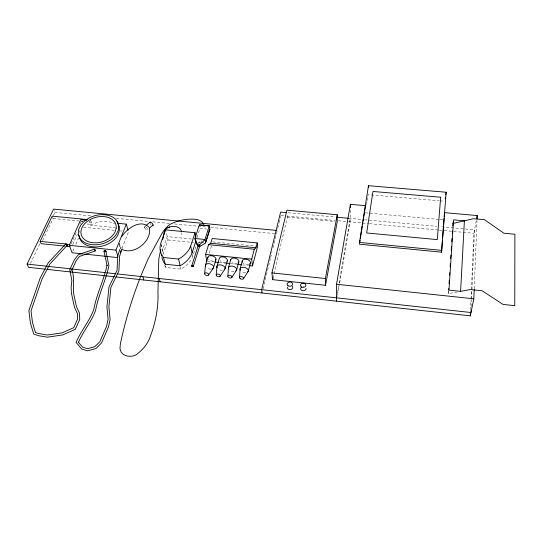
<?xml version="1.0" encoding="UTF-8"?>
<svg xmlns="http://www.w3.org/2000/svg" width="542" height="542" viewBox="0 0 542 542"><rect width="100%" height="100%" fill="white"/><g stroke="black" fill="none" stroke-linecap="round" stroke-linejoin="round"><path stroke-width="0.41" stroke-dasharray="2.71 2.03" d="M350.322 210.154L350.125 221.881L339.428 284.475M474.236 288.717L477.014 220.608M471.228 306.609L471.513 299.855M471.554 299.015L474.528 229.815L440.084 226.664M470.537 309.956L470.971 299.848M471.012 299.001L473.871 233.297L476.323 220.309M457.346 291.962L448.397 293.628L448.559 291.122M366.568 204.564L367.083 201.272M367.212 200.445L367.733 197.146M367.862 196.326L368.12 194.673L438.966 200.77M448.397 293.628L448.749 291.535M337.571 295.329L339.285 285.309M337.415 292.89L338.974 283.791M339.116 282.965L350.186 218.44M161.286 246.881L161.618 245.248M272.992 278.005L273.771 274.713M273.961 273.893L287.395 217.091L287.233 214.781M122.16 248.71L121.95 248.04M263.026 288.872L270.438 258.439M270.634 257.619L272.037 251.861M273.039 247.748L276.047 235.418M276.447 233.771L277.606 229.002M277.802 228.209L278.961 223.44M279.157 222.647L280.702 216.292M209.327 253.141L211.543 245.899M200.926 242.24L201.434 240.634M198.65 244.232L199.93 240.221M164.551 265.384A25.833 19.268 -11.8 0 0 166.028 267.518L180.899 269.103A26.409 19.519 -13.1 0 0 192.776 256.203L196.8 243.663M197.051 237.457L199.984 228.365L206.577 229.002M163.027 254.422A25.833 19.268 -11.8 0 1 163.386 253.175L168.02 239.97L165.595 229.842M122.045 248.229L128.549 231.739M90.812 220.662L91.341 222.227L90.426 224.327L87.086 224.002M90.548 219.876L89.626 221.983L90.71 225.174L114.843 227.545M72.804 251.237L74.518 247.369M75.88 244.279L78.617 238.094M72.696 244.598L77.384 234.056M71.144 243.785L76.876 230.967M79.904 224.178L80.921 221.915M30.399 263.527L39.891 243.697M53.394 215.465L54.857 212.417L54.092 210.418M42.561 240.628L53.13 218.487L52.215 216.15M144.667 226.57L145.873 225.587M144.497 227.369L145.703 226.387M439.806 200.838L444.02 201.204M365.274 212.81L439.264 219.463M440.104 219.544L443.464 219.842M288.175 212.769L335.098 217.064M348.506 218.29L363.628 219.673M364.468 219.747L436.716 226.36M280.898 215.499L285.898 215.96M286.738 216.034L335.112 220.499M338.452 220.804L347.625 221.651M348.459 221.725L368.648 223.589M369.488 223.67L438.512 230.038M439.359 230.113L452.827 231.353M453.668 231.434L473.871 233.297M287.395 217.091L334.746 221.475M54.857 212.417L91.083 215.906M116.361 218.345L149.219 221.509M152.593 221.834L169.443 223.46M174.497 223.948L207.356 227.112M210.73 227.437L274.76 233.609M81.253 221.163L82.926 221.326M53.13 218.487L80.541 221.17M81.375 221.251L83.034 221.414M88.847 221.983L91.341 222.227M83.407 227.261L114.335 230.33M120.189 230.912L121.862 231.075M191.387 239.029L167.221 236.624L162.553 249.848A25.955 19.288 -11.8 0 0 161.936 252.362M212.769 241.874L256.779 246.258M198.108 242.179L200.615 242.43M201.448 242.511L203.948 242.762M168.02 239.97L193.738 242.545M207.701 261.271L214.341 261.962M219.32 262.484L225.96 263.175M230.939 263.69L236.752 264.293M242.565 264.902L248.372 265.505M165.527 265.533L166.028 267.518M161.049 243.846L163.386 253.175M180.445 267.111L180.899 269.103M192.356 254.205L192.776 256.203M303.066 286.535A2.703 2.121 -2.8 0 1 303.771 286.542M213.426 261.122A4.187 2.561 16.8 0 1 208.663 259.401M225.736 262.138A4.194 2.581 16.2 0 1 220.032 260.58M237.179 263.324A4.2 2.595 15.6 0 1 232.193 262.389M248.676 264.516A4.214 2.608 14.9 0 1 242.945 262.951M211.048 269.076A4.221 2.547 16.7 0 1 206.997 267.972M222.505 270.289A4.228 2.568 16.1 0 1 218.44 269.178M234.022 271.508A4.234 2.581 15.5 0 1 229.212 269.767M245.601 272.728A4.248 2.595 14.9 0 1 241.515 271.617M90.71 225.174A20.488 14.492 -16.5 0 1 114.68 223.846M79.335 232.335A20.623 14.505 -16.4 0 1 79.782 230.763M151.049 224.788A2.31 0.888 50.1 0 1 150.662 224.327M150.33 223.846A2.31 0.888 50.1 0 1 150.073 223.372M181.543 232.789A9.316 6.761 -12.3 0 1 181.014 234.686M144.66 227.796A2.317 0.874 50 0 0 147.492 230.221A2.317 0.874 50 0 0 146.096 227.166A2.317 0.874 50 0 0 144.66 227.796"/><path stroke-width="0.81" d="M350.362 207.661L350.396 205.174M117.797 255.688L117.025 270.404L109.003 286.867L106.937 306.745L108.082 319.421L106.544 326.331L99.816 341.751L94.816 346.69L87.547 348.655L82.723 347.185L78.231 342.09L78.326 342.605C83.122 331.284 91.442 321.921 95.622 310.329C98.414 294.923 105.731 280.912 108.922 265.627L105.947 251.522M359.509 242.437L359.454 244.212L441.547 252.165L446.154 192.234L368.472 185.703L359.509 242.437L441.811 250.377M368.411 187.336L368.472 185.703M116.056 276.948L470.28 315.851L473.823 298.805L474.203 289.557M477.089 218.921L477.224 215.56L444.501 212.667L444.183 216.868M471.045 310.823L470.971 312.517L117.695 273.974M470.28 315.851L470.388 313.323M460.598 291.359L464.392 220.824L453.546 219.849L448.979 290.139L460.598 291.359L470.368 289.543L482.143 290.769L503.023 304.414L514.764 305.668L514.9 234.232L503.945 233.229L484.501 219.7L473.518 218.724L452.983 223.453L452.814 225.96M239.537 277.7L240.072 268.9L242.254 260.858M448.613 290.288L448.722 288.615M449.047 283.601L449.271 280.261M449.596 275.248L449.758 272.741M450.145 266.894L450.361 263.554M450.687 258.541L450.903 255.194M451.235 250.187L451.452 246.84M451.777 241.827L452.001 238.487M452.326 233.473L452.489 230.967M227.857 276.115L228.473 267.68L230.736 259.665M441.547 252.165L442.428 240.404M442.55 238.724L443.492 226.116M443.62 224.435L444.061 218.548M164.118 233.019L164.531 231.163A7.92 5.745 -12.3 0 1 167.478 227.972L169.707 226.949A9.316 6.761 -12.3 0 1 181.367 230.919M216.224 274.875L216.929 266.468L219.273 258.487A4.194 2.581 16.2 0 1 224.463 257.24A4.194 2.581 16.2 0 1 227.064 261.305M65.663 244.225L70.006 244.442M204.646 273.635L205.438 265.262L207.871 257.308M445.219 198.806L445.449 197.166M445.802 194.7L446.154 192.234M359.841 241.752L360.105 240.113M360.362 238.473L362.3 226.177M362.557 224.537L362.822 222.898M363.079 221.258L365.532 205.682L350.41 204.348L336.528 284.238L336.575 301.169M452.983 223.453L453.207 222.01M336.568 297.849L336.846 296.196M325.525 285.295L337.239 221.705L337.232 214.74L286.914 210.167L271.942 272.904L272.599 279.652L325.525 285.295L325.396 278.52L337.232 214.74M476.621 218.731L477.224 215.56M160.784 249.327L158.786 259.11L157.952 292.727A168.034 120.189 -25.2 0 1 149.667 338.106A37.581 29.146 -20.2 0 1 135.615 355.105L132.824 356.006A11.971 9.471 -19.9 0 1 119.999 348.343L120.392 343.723A909.212 598.849 33.1 0 1 141.462 274.469L148.196 258.69L162.288 232.843A34.397 25.311 -11.1 0 1 169.626 224.618A34.322 25.305 -11.6 0 1 195.438 219.314A11.917 8.652 -10.8 0 1 204.205 225.431M162.783 239.544L164.45 231.393M272.599 279.652L272.992 278.005M249.205 265.594L252.525 265.939L257.606 246.339L257.22 242.938L212.166 238.487L210.702 243.25L208.602 244.652L205.581 254.428L206.868 261.183M252.525 265.939L251.678 259.157L254.273 249.232L255.959 247.775L257.22 242.938M248.263 271.142L250.377 263.08M236.644 269.916L238.839 261.888M225.079 268.697L227.362 260.695M213.575 267.484L215.946 259.516M205.757 241.881L209.693 229.3M205.614 242.931L209.869 229.32L209.253 225.851L199.327 224.903L194.917 238.487L195.608 241.928L198.284 246.393L194.917 238.487L204.971 239.483L205.614 242.931L199.842 246.549L199.524 244.937L204.971 239.483L209.253 225.851M193.284 266.332L199.91 245.451M191.732 265.912L198.135 245.838M121.483 250.39L119.633 256.149L118.881 270.953L110.886 287.456L108.928 306.84L110.107 319.577L108.468 326.975L101.55 342.95L95.907 348.547L87.574 350.823L81.639 349.007L76.09 342.388C80.954 330.85 89.423 321.311 93.759 309.536C96.557 294.238 103.854 280.329 107.065 265.153L107.059 265.505L104.078 251.651C103.793 250.37 106.469 250.458 105.771 251.732M117.831 255.526L119.755 249.584M161.97 257.369A25.955 19.288 -11.8 0 0 165.188 264.211L180.14 265.79A26.538 19.546 -13.1 0 0 192.078 252.87L195.879 241.095M163.501 257.497L178.589 259.069A26.795 19.587 -13 0 0 190.655 246.109L195.025 232.721L165.595 229.842L160.859 243.094A26.206 19.336 -11.7 0 0 163.501 257.497L165.188 264.211M120.5 252.159L121.428 249.801M117.851 256.149L115.941 250.133L126.327 224.137L117.58 223.29L116.93 221.143M83.041 253.934L72.12 252.782L69.261 245.296L80.738 219.693L86.605 220.269M71.835 270.106L76.314 260.512L79.545 256.407L95.311 250.926L94.674 249.171M64.525 246.054L41.104 243.676L40.128 241.359L52.215 216.15L87.215 219.551M45.399 269.191L28.577 267.341L27.1 264.089L53.577 209.09L276.156 230.377M209.029 230.757L209.869 229.32M243.446 278.771L247.938 271.745M231.746 277.518A2.093 1.26 15.5 0 0 229.672 275.35A2.093 1.26 15.5 0 0 228.223 277.131A2.093 1.26 15.5 0 0 231.746 277.518L236.326 270.519M220.106 276.271A2.087 1.253 16.1 0 0 218.006 274.103A2.087 1.253 16.1 0 0 216.597 275.892A2.087 1.253 16.1 0 0 220.106 276.271L224.781 269.306M208.528 275.031A2.087 1.24 16.7 0 0 206.4 272.87A2.087 1.24 16.7 0 0 205.039 274.652A2.087 1.24 16.7 0 0 208.528 275.031L213.291 268.094M93.847 249.32L78.305 254.747L74.552 259.496L69.83 269.57L71.856 280.81L71.138 286.996L71.361 292.87L74.45 307.233L77.411 313.554L77.614 319.075L73.739 327.693L62.066 332.869L47.323 335.01C43.861 334.57 37.635 333.33 35.467 332.585L32.479 322.429L31.009 310.878L42.066 278.886L49.823 264.137L67.235 245.194L66.009 243.975L40.128 241.359M122.011 236.265C127.092 228.378 140.967 218.67 149.05 227.308M65.596 244.164L48.163 262.958L40.155 278.073L28.875 310.6L30.386 322.89L33.733 334.116L38.767 335.749L47.317 337.165L62.696 334.942L75.318 329.312L79.721 319.529L79.491 313.107L76.436 306.508L73.407 292.585C73.156 285.627 74.579 277.104 71.842 269.767M149.47 227.945L153.081 224.971M146.475 225.093L150.093 222.132M167.824 227.775L169.707 226.949M67.161 245.411L66.51 245.269L66.903 246.298L70.094 246.671M121.096 247.619L120.453 247.87L120.663 248.548M286.494 212.613L280.627 212.078L261.644 289.679L262.023 292.978M336.778 217.213L348.506 218.29M199.334 224.964L209.083 225.899M210.702 243.25L255.959 247.775M208.602 244.652L254.273 249.232M197.965 244.781L199.524 244.937M205.581 254.428L251.678 259.157M66.199 246.224L66.903 246.298M69.261 245.296L115.941 250.133M215.167 262.05L218.487 262.396M225.96 263.175L230.113 263.602M237.586 264.381L241.732 264.814M271.942 272.904L325.396 278.52M84.721 254.11L117.492 257.565M336.528 284.238L473.823 298.805M27.1 264.089L105.114 272.599M106.794 272.782L116.022 273.791M47.079 269.374L114.376 276.766M121.76 249.327C133.888 255.526 151.55 241.502 149.511 228.372M117.939 223.819C120.507 227.64 119.348 232.742 117.031 236.407A20.623 14.505 -16.4 0 1 94.775 246.949A20.623 14.505 -16.4 0 1 79.098 235.458M95.297 250.899L95.128 250.465M94.735 249.313L95.202 250.661M126.327 224.137L128.102 230.221M142.864 276.718L143.813 279.997M159.273 278.507L160.147 281.793M178.589 259.069L180.14 265.79M190.655 246.109L192.078 252.87M195.025 232.721L195.933 237.254M119.924 246.671L119.47 243.615M292.28 286.223A2.696 2.107 -4 0 1 290.681 289.55A2.696 2.107 -4 0 1 287.436 287.219M306.027 288.371A2.703 2.121 -2.8 0 1 302.572 290.688A2.703 2.121 -2.8 0 1 301.25 287.341M207.871 257.992A4.187 2.561 16.8 0 1 212.484 255.899A4.187 2.561 16.8 0 1 215.655 260.126M230.702 260.356A4.2 2.595 15.6 0 1 235.98 258.426A4.2 2.595 15.6 0 1 237.958 262.985M242.45 262.26A4.214 2.608 14.9 0 1 244.252 259.32A4.214 2.608 14.9 0 1 249.483 260.749A4.214 2.608 14.9 0 1 249.469 264.178M205.709 266.657A4.221 2.547 16.7 0 1 207.633 263.69A4.221 2.547 16.7 0 1 212.992 265.621A4.221 2.547 16.7 0 1 211.983 268.913M217.173 267.863A4.228 2.568 16.1 0 1 218.853 264.95A4.228 2.568 16.1 0 1 224.097 266.386A4.228 2.568 16.1 0 1 224.219 269.787M228.473 267.68A4.234 2.581 15.5 0 1 234.252 266.671A4.234 2.581 15.5 0 1 235.756 271.007M240.275 270.295A4.248 2.595 14.9 0 1 242.078 267.382A4.248 2.595 14.9 0 1 247.355 268.818A4.248 2.595 14.9 0 1 247.355 272.233M161.801 256.129A25.955 19.288 -11.8 0 1 161.74 254.882M65.596 244.788A1.043 0.589 23.1 0 1 66.11 244.029A1.043 0.589 23.1 0 1 67.425 244.862A1.043 0.589 23.1 0 1 66.456 245.33M104.247 251.664A1.043 0.603 21.5 0 1 104.626 250.736A1.043 0.603 21.5 0 1 105.975 251.691M149.863 222.566A2.31 0.888 50.1 0 1 151.232 222.491A2.31 0.888 50.1 0 1 153.04 224.828A2.31 0.888 50.1 0 1 152.288 225.716M440.673 197.241L437.279 239.618L366.656 232.958L372.971 191.468L440.673 197.241M118.827 226.441L118.278 230.37L116.367 234.273A20.684 14.519 -16.4 0 1 91.009 244.564A20.684 14.519 -16.4 0 1 79.017 228.629L81.049 224.794L84.247 221.299L88.393 218.379A20.684 14.519 -16.4 0 1 115.866 219.544L118 222.748L118.827 226.441M116.205 228.06L115.277 231.509A18.042 12.662 -16.4 0 1 94.803 242.843A18.042 12.662 -16.4 0 1 80.982 230.933L82.025 227.505A18.042 12.662 -16.4 0 1 102.336 216.515A18.042 12.662 -16.4 0 1 116.205 228.06M240.269 278.696A2.1 1.267 14.9 0 0 243.602 278.473A2.1 1.267 14.9 0 0 240.872 276.589A2.1 1.267 14.9 0 0 240.269 278.696M288.12 285.83A2.71 2.114 -4.1 0 0 292.511 284.435A2.71 2.114 -4.1 0 0 288.906 282.199A2.71 2.114 -4.1 0 0 288.12 285.83M301.454 286.969A2.717 2.121 -2.9 0 0 305.844 285.573A2.717 2.121 -2.9 0 0 302.192 283.324A2.717 2.121 -2.9 0 0 301.454 286.969M191.895 266.305A0.799 0.481 17.5 0 0 193.23 266.447A0.799 0.481 17.5 0 0 192.396 265.607A0.799 0.481 17.5 0 0 191.895 266.305"/></g></svg>
